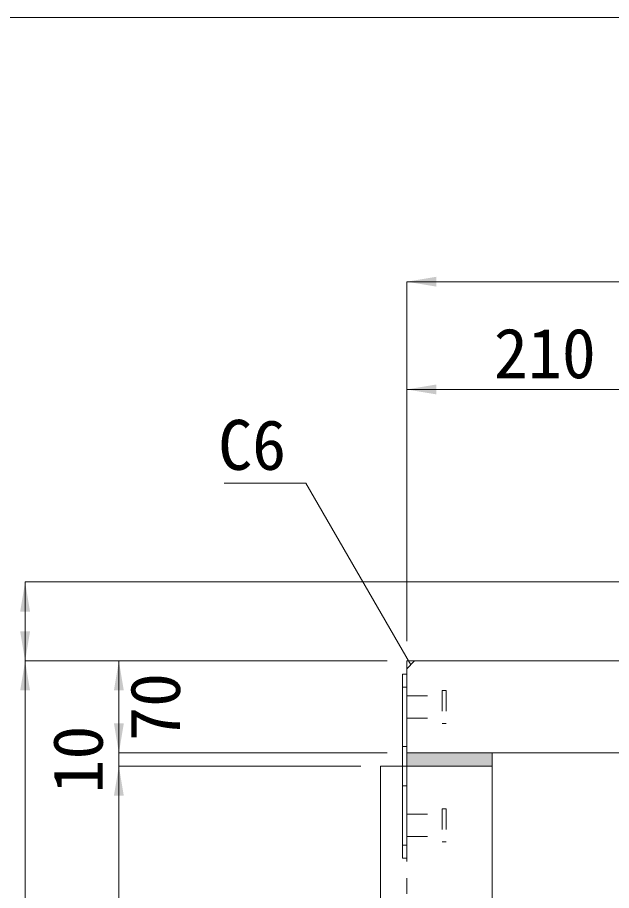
# Model space of a CAD drawing. Units: millimetres at full size; some dimension numbers follow another scale. Extents: x -3301 to 90699, y 107523 to 139162.
# Drawn here: x 24641 to 25093, y 119508 to 120171 of the extents above; entities that cross this region are included whole.
import ezdxf
from ezdxf.enums import TextEntityAlignment as Align

# ---------------------------------------------------------------- set-up
doc = ezdxf.new("R2010")
doc.units = ezdxf.units.MM
doc.header["$LTSCALE"] = 21
doc.linetypes.add('USER1', pattern=[1.35, 0.75, -0.6])
for name, color, linetype, lineweight in [('0_2', 7, 'USER1', 9), ('図枠', 7, 'Continuous', 5), ('寸法線', 7, 'Continuous', 9), ('引出線', 4, 'Continuous', 9), ('本体', 2, 'Continuous', 9), ('補助線', 8, 'Continuous', 13), ('ｲﾝｻｰﾄ', 3, 'USER1', 5)]:
    doc.layers.add(name, color=color, linetype=linetype, lineweight=lineweight)
doc.layers.add('ﾊｯﾁﾝｸﾞ', color=8, linetype='Continuous')
doc.styles.add('ＭＳ ゴシック', font='')
doc.styles.get('ＭＳ ゴシック').set_extended_font_data('MS Gothic')

# ---------------------------------------------------------------- blocks, each defined once
blk = doc.blocks.new('filled_arrow')
at = {"color": 0, "linetype": 'Continuous', "lineweight": -2}
blk.add_solid([(7.5, 1.25), (0, 0), (7.5, -1.25)], dxfattribs=at)

msp = doc.modelspace()

# ---------------------------------------------------------------- hatches: boundary and pattern name
at = {"layer": 'ﾊｯﾁﾝｸﾞ'}
msp.add_hatch(color=256, dxfattribs=at).paths.add_polyline_path([(25002.31, 119602.64), (25002.31, 119612.64), (24937.31, 119612.64), (24937.31, 119602.64)])

# ---------------------------------------------------------------- linework, layer by layer
at = {"layer": '0_2'}
for p, q in [((24937.31, 119662.64), (24934.11, 119662.64)), ((24937.31, 119617.64), (24934.11, 119617.64)), ((24937.31, 119587.64), (24934.11, 119587.64)), ((24937.31, 119542.64), (24934.11, 119542.64))]:
    msp.add_line(p, q, dxfattribs=at)
at = {"layer": '0_2', "linetype": 'Continuous', "lineweight": 13}
msp.add_line((25002.31, 119602.64), (25002.31, 119612.64), dxfattribs=at)
at = {"layer": '0_2', "linetype": 'Continuous'}
msp.add_lwpolyline([(24934.11, 119532.64), (24934.11, 119672.64), (24937.31, 119672.64), (24937.31, 119532.64)], close=True, dxfattribs=at)
at = {"layer": '図枠', "lineweight": 13}
msp.add_line((13499.21, 120171.48), (27899.21, 120171.48), dxfattribs=at)
at = {"layer": '寸法線'}
for p, q in [((24937.31, 119970.73), (25367.31, 119970.73)), ((24937.31, 119697.64), (24937.31, 119970.73)), ((24937.31, 119888.85), (25147.31, 119888.85)), ((24937.31, 119697.64), (24937.31, 119888.85)), ((24647.2, 119682.64), (24647.2, 119742.64)), ((25139.32, 119742.64), (24647.2, 119742.64)), ((24647.2, 118252.64), (24647.2, 119682.64)), ((24922.31, 119682.64), (24647.2, 119682.64)), ((24922.31, 119682.64), (24647.2, 119682.64)), ((24718.47, 119682.64), (24718.47, 119612.64)), ((24922.31, 119682.64), (24718.47, 119682.64)), ((24718.47, 119557.64), (24718.47, 119657.64)), ((24922.31, 119612.64), (24718.47, 119612.64)), ((24922.31, 119612.64), (24718.47, 119612.64)), ((24718.47, 119602.64), (24718.47, 119302.64)), ((24902.31, 119602.64), (24718.47, 119602.64)), ((24902.31, 119602.64), (24718.47, 119602.64))]:
    msp.add_line(p, q, dxfattribs=at)
at = {"layer": '引出線'}
msp.add_lwpolyline([(24940.31, 119679.7), (24860.61, 119817.73), (24798.51, 119817.73)], dxfattribs=at)
at = {"layer": '本体', "lineweight": 20}
for p, q in [((24937.31, 119676.64), (24943.31, 119682.64)), ((24943.31, 119682.64), (25147.31, 119682.64)), ((24937.31, 119676.64), (24937.31, 119612.64)), ((25367.31, 119612.64), (24937.31, 119612.64)), ((24917.31, 119602.64), (24917.31, 118252.64)), ((25002.31, 119602.64), (24917.31, 119602.64)), ((25002.31, 119602.64), (25002.31, 119373.17))]:
    msp.add_line(p, q, dxfattribs=at)
at = {"layer": '本体', "linetype": 'USER1'}
msp.add_line((24937.31, 119602.64), (24937.31, 119505.64), dxfattribs=at)
at = {"layer": '補助線'}
for p in [(24937.31, 119676.64), (24943.31, 119682.64)]:
    msp.add_line(p, (24937.31, 119682.64), dxfattribs=at)
at = {"layer": 'ｲﾝｻｰﾄ'}
for p, q in [((24964.31, 119660.14), (24964.31, 119635.14)), ((24964.31, 119660.14), (24967.31, 119660.14)), ((24967.31, 119660.14), (24967.31, 119635.14)), ((24937.31, 119656.14), (24937.31, 119639.14)), ((24937.31, 119656.14), (24964.31, 119656.14)), ((24937.31, 119639.14), (24964.31, 119639.14)), ((24964.31, 119635.14), (24967.31, 119635.14)), ((24964.31, 119570.14), (24964.31, 119545.14)), ((24964.31, 119570.14), (24967.31, 119570.14)), ((24967.31, 119570.14), (24967.31, 119545.14)), ((24937.31, 119566.14), (24964.31, 119566.14)), ((24937.31, 119549.14), (24964.31, 119549.14)), ((24964.31, 119545.14), (24967.31, 119545.14))]:
    msp.add_line(p, q, dxfattribs=at)

# ---------------------------------------------------------------- block references
at = {"layer": '寸法線', "xscale": 3, "yscale": 3}
for p in [(24937.31, 119970.73), (24937.31, 119888.85)]:
    msp.add_blockref('filled_arrow', p, dxfattribs=at)
for p, rotation in [((24647.2, 119742.64), 270), ((24647.2, 119682.64), 90), ((24647.2, 119682.64), 270), ((24718.47, 119682.64), 270), ((24718.47, 119612.64), 90), ((24718.47, 119612.64), 90), ((24718.47, 119602.64), 270), ((24718.47, 119602.64), 270)]:
    msp.add_blockref('filled_arrow', p, dxfattribs=dict(at, rotation=rotation))
at = {"layer": '引出線', "xscale": 0.075, "yscale": 0.075, "rotation": 120}
msp.add_blockref('filled_arrow', (24940.31, 119679.7), dxfattribs=at)

# ---------------------------------------------------------------- texts
at = {"layer": '寸法線', "style": 'ＭＳ ゴシック'}
msp.add_text('210', height=37.98, dxfattribs=at).set_placement((25042.31, 119916.35), align=Align.MIDDLE_CENTER)
for s, p in [('70', (24745.97, 119647.64)), ('10', (24687.22, 119607.64))]:
    msp.add_text(s, height=37.98, rotation=90, dxfattribs=at).set_placement(p, align=Align.MIDDLE_CENTER)
at = {"layer": '引出線', "style": 'ＭＳ ゴシック'}
msp.add_text('C6', height=37.98, dxfattribs=at).set_placement((24845.61, 119865.73), align=Align.TOP_RIGHT)

doc.saveas('drawing.dxf')
